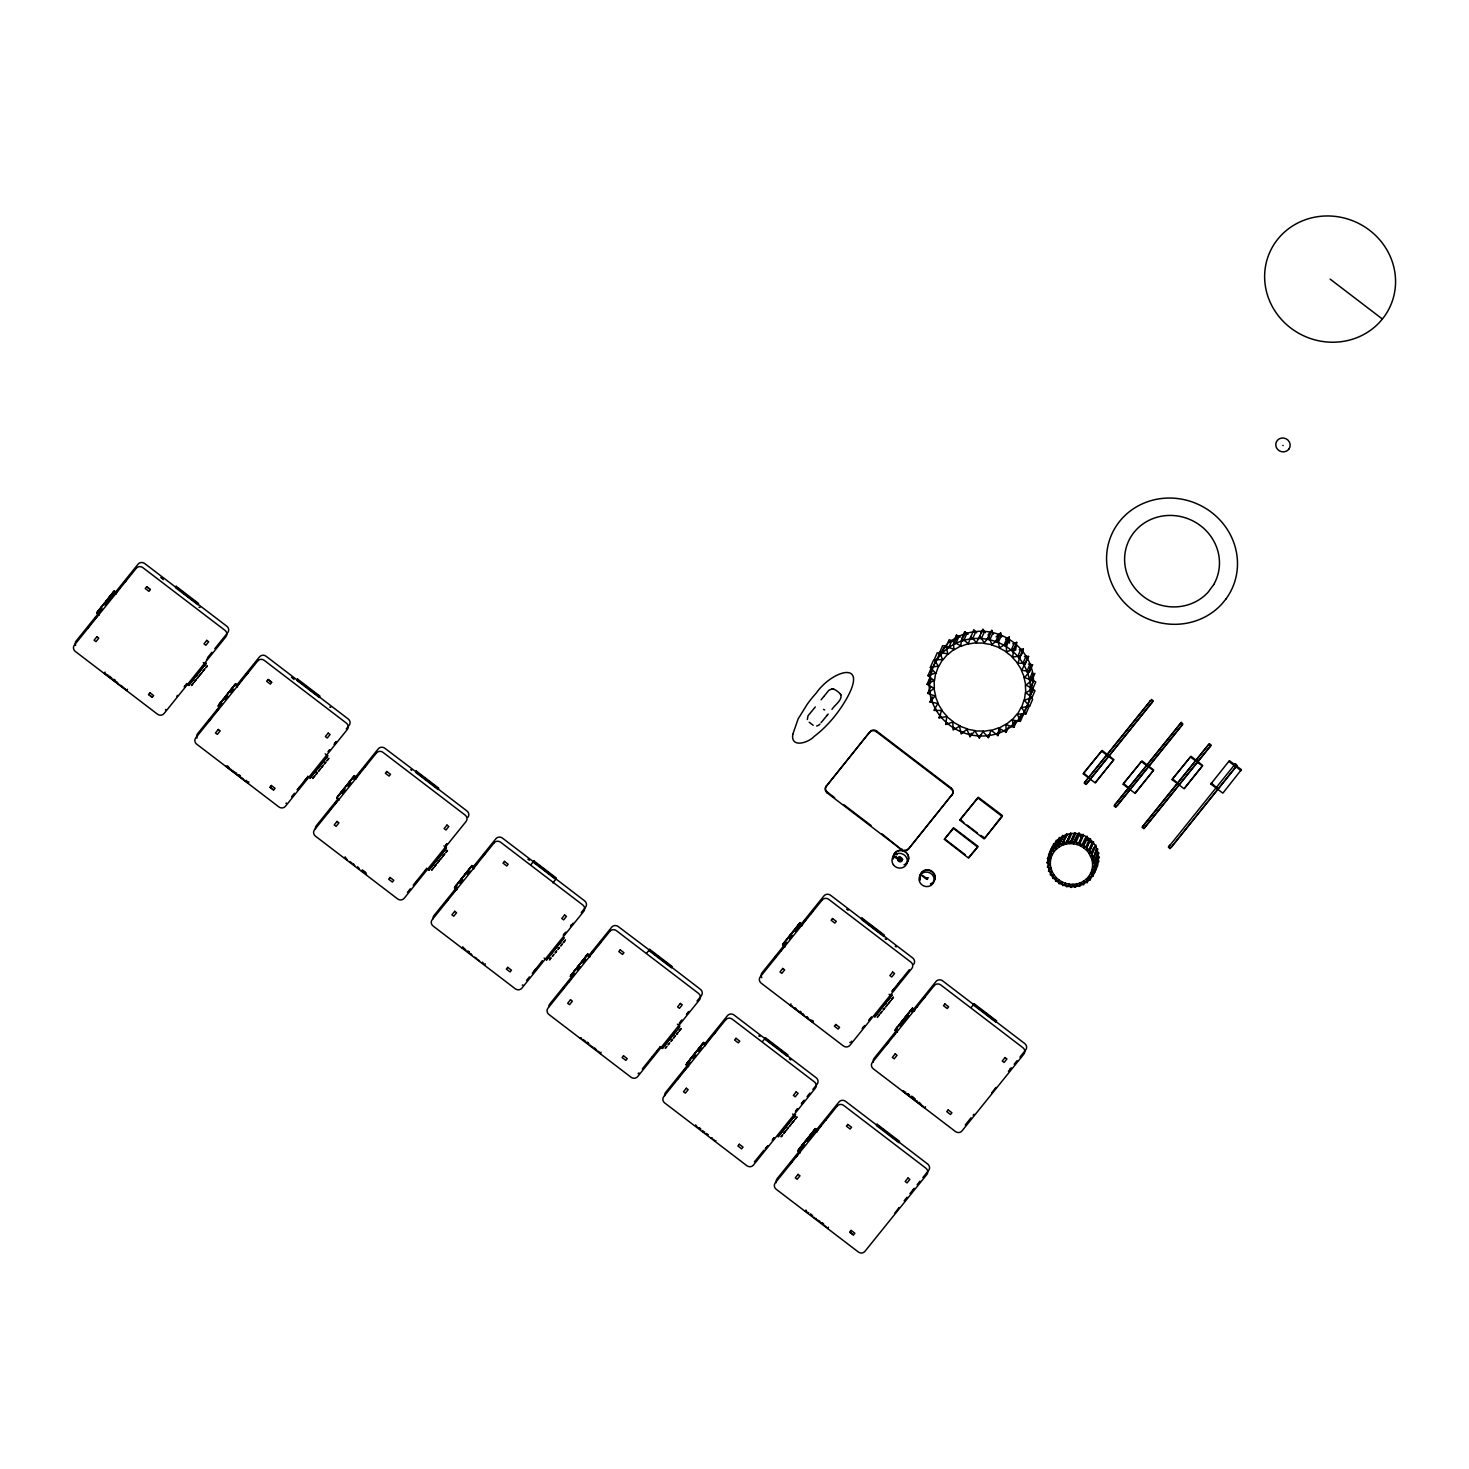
<?xml version="1.0" encoding="UTF-8"?>
<svg xmlns="http://www.w3.org/2000/svg" width="1469" height="1469" viewBox="0 0 1469 1469"><rect width="100%" height="100%" fill="white"/><g stroke="black" fill="none" stroke-linecap="round" stroke-linejoin="round"><path stroke-width="1.5" d="M111.736 678.127L109.477 676.089M115.482 680.826L113.003 679.413M226.85 766.23L229.329 767.644M240.604 776.568L238.125 774.989M431.39 783.638L433.924 785.419L384.786 748.217A4.719 4.462 23.7 0 0 378.249 748.841L353.772 779.231M465.802 949.874L463.543 947.836M469.547 952.573L467.069 951.159M582.789 1039.409L585.323 1041.025M592.797 1046.736L591.658 1046.626M596.524 1049.747L594.266 1047.709M661.105 959.128L700.419 989.316A4.719 4.462 23.7 0 1 701.337 995.67L697.022 1001.032M706.148 1133.333L708.352 1134.729M810.154 1214.294L812.632 1215.708M823.907 1224.467L821.355 1222.851M888.47 1134.013L927.71 1164.072A4.719 4.462 23.7 0 1 928.628 1170.426L922.863 1177.569M907.236 1093.652L909.697 1095.231M920.971 1104.155L918.951 1102.172M1013.702 649.169L1012.637 657.084L1006.026 651.961L1013.702 649.169L1016.695 642.375L1012.857 643.771M1015.612 650.29L1016.695 642.375M1087.097 846.493L1086.601 850.147L1083.534 847.797L1087.097 846.493L1090.531 838.652L1086.987 839.937M961.773 638.501L960.689 646.397L968.383 643.642L961.773 638.501L964.766 631.707L968.053 634.277M964.215 635.655L964.766 631.707M1063.097 841.572L1062.583 845.226L1066.145 843.941L1063.097 841.572L1066.531 833.713M997.928 735.62L999.049 727.706L991.336 730.46L997.928 735.62L1000.169 730.515M930.024 677.301L931.97 671.37M1048.425 859.512L1048.627 858.318M1094.387 869.262L1099.345 856.941M1098.022 860.228L1097.839 861.403A23.577 22.347 23.7 0 0 1084.471 835.714A23.577 22.347 23.7 0 0 1056.064 842.012M928.408 877.801L925.819 877.783A11.256 3.471 40 0 0 923.12 875.91L922.569 875.616A10.301 3.213 36.8 0 0 920.549 874.698L926.608 879.325M191.594 681.598L189.74 683.875M192.476 680.551L194.385 678.182M197.195 674.693L195.708 676.383M198.131 673.628L200.023 671.113M200.922 670.066L206.303 663.07L188.822 685.399L186.324 683.489M444.005 851.285L445.786 848.862M549.369 956.282L547.551 958.486M560.589 942.235L558.734 944.751L559.358 943.686M563.435 938.82L561.764 940.784M659.93 1046.552L662.409 1048.462L663.474 1046.699M670.764 1037.683L669.295 1039.446M673.592 1034.249L671.774 1036.471M674.638 1033.111L676.419 1030.761M679.247 1027.198L677.742 1028.961M780.92 1133.113L779.47 1134.876M783.785 1129.624L781.949 1131.901M780.223 1133.793L786.576 1126.209M789.386 1122.72L787.917 1124.409M790.304 1121.581L792.232 1119.139M793.113 1118.093L795.041 1115.65L794.013 1116.771M877.452 1013.408L875.524 1015.85M878.37 1012.288L880.298 1009.827L879.27 1010.947M883.108 1006.338L881.4 1008.395M889.7 998.149L892.197 994.807L885.164 1003.529M329.68 749.869L328.248 752.018M445.584 845.428L446.998 843.996M681.836 1020.331L679.431 1023.562M687.455 1013.041L686.757 1014.234L687.272 1013.426M765.973 1148.097L765.294 1149.033L766.487 1147.271M802.551 1102.686L803.451 1101.677M864.635 1025.527L863.386 1027.29M894.125 989.004L892.381 991.483M1020.367 655.817L1017.852 663.364L1012.233 657.231L1020.367 655.817L1023.36 649.023L1019.284 649.72M1021.469 654.678L1023.36 649.023M1090.163 849.559L1089.006 853.048L1086.417 850.22L1090.163 849.559L1093.615 841.719L1089.851 842.38M1067.284 840.654L1066.108 844.124L1069.873 843.481L1067.284 840.654L1070.736 832.794M939.077 717.845L941.666 710.335L947.211 716.523L939.077 717.845L940.564 714.448M988.38 737.64L991.006 730.13L982.853 731.433L988.38 737.64L989.886 734.243M932.099 669.387L936.047 660.187M1026.923 706.644L1030.871 697.444M1049.38 855.839L1049.821 854.738M1093.193 873.063L1093.652 871.943M1096.645 865.204L1097.086 864.103L1090.163 879.858L1086.344 879.215L1088.713 876.387L1090.163 879.858M99.213 615.162L96.734 613.271L97.321 611.894L114.215 590.942L116.694 592.833M96.734 613.271L114.215 590.942M105.052 672.104L104.446 673.481L126.867 690.595L127.472 689.218M188.822 685.399L189.428 684.021M235.609 683.673L218.128 706.001L235.609 683.673L238.088 685.564M248.867 781.967L248.261 783.344L225.84 766.212M307.719 776.22L310.216 778.129L310.822 776.752M325.218 753.891L327.697 755.801L327.091 757.178L310.216 778.129M339.357 799.889L336.86 797.998L337.466 796.62L354.36 775.669L356.838 777.56M336.86 797.998L354.36 775.669M344.591 858.208L345.197 856.831M426.469 868.216L428.966 870.125L429.572 868.748M457.024 889.773L454.527 887.864L455.133 886.486L472.008 865.535L474.505 867.444M454.527 887.864L472.008 865.535M462.239 948.093L462.845 946.715M484.66 965.206L485.266 963.829M555.723 879.398L556.329 878.021L533.926 860.889L533.32 862.266L555.723 879.398L552.913 882.887M544.136 958.1L546.615 959.991L547.221 958.614M587.802 954.005L570.321 976.334L587.802 954.005L590.299 955.897M600.454 1053.659L601.06 1052.281M649.72 949.36L649.114 950.737L671.517 967.851L672.123 966.473L649.72 949.36L646.893 952.848M688.594 1066.678L686.115 1064.786L686.721 1063.409L703.596 1042.457L706.093 1044.349M686.115 1064.786L703.596 1042.457M826.129 786.466L870.052 731.654A4.719 4.462 23.7 0 1 876.589 731.011L951.306 788.082A4.719 4.462 23.7 0 1 952.224 794.417L908.301 849.247A4.719 4.462 23.7 0 1 901.764 849.872L827.047 792.801A4.719 4.462 23.7 0 1 826.129 786.466L870.052 731.654M827.047 792.801L827.359 792.122A4.719 4.462 23.7 0 1 826.496 791.258M785.107 946.899L782.61 945.008L783.216 943.631L800.109 922.679L802.588 924.57M869.74 732.333A4.719 4.462 23.7 0 1 876.295 731.691L876.589 731.011M782.61 945.008L800.109 922.679M765.514 1037.812L764.908 1039.189L787.311 1056.303L787.917 1054.926L765.514 1037.812L762.686 1041.301M930.336 667.422L938.471 666.063L935.9 673.61L930.336 667.422L933.311 660.628M934.229 659.636L942.547 659.654L938.654 666.595L934.229 659.636L937.222 652.842L941.372 652.842M927.949 675.648L935.68 672.967L934.468 680.863L927.949 675.648L930.924 668.854M939.664 652.456L947.909 653.889L942.786 660.022L939.664 652.456L942.657 645.662L946.77 646.378M927.031 684.352L934.119 680.422L934.357 688.447L927.031 684.352L930.024 677.558M930.905 679.633L929.326 685.637M946.165 646.525L954.079 649.298L947.909 654.439L946.165 646.525L949.158 639.731L953.106 641.127M790.946 1003.841L790.34 1005.218L812.743 1022.332L813.349 1020.955M927.747 693.405L933.953 688.3L935.661 696.214L927.747 693.405L930.722 686.611M953.51 641.898L960.891 645.901L953.84 649.922L953.51 641.898L956.484 635.104L960.175 637.105M955.86 639.327L953.62 644.432L955.97 643.238L958.963 636.444L956.594 637.638M930.006 702.017L935.165 695.92L938.25 703.486L930.006 702.017L932.246 696.912M964.417 634.222L961.424 641.017L963.939 640.172L966.933 633.378M985.166 632.772L982.926 629.301L978.721 638.299L981.439 638.427L984.432 631.633L981.714 631.505M990.235 632.349L987.241 639.144L989.904 639.658L992.897 632.864M988.857 637.179L992.052 644.707L983.808 643.367L988.857 637.179L991.832 630.385L993.448 634.149M901.764 849.872L882.024 833.878M899.652 860.724L893.446 856.096A8.575 2.626 41.2 0 1 898.147 858.484L899.083 856.519M778.809 1135.537L778.203 1136.914L795.684 1114.585M899.395 860.999L900.497 856.996M997.69 639.749L999.508 647.645L991.557 644.946L997.69 639.749L1000.664 632.955L1001.583 636.903M908.301 849.247L952.224 794.417M1006.21 643.863L999.195 647.902L1006.577 651.887L1006.21 643.863L1009.203 637.069L1005.696 639.088M969.944 736.685L975.122 730.607L966.877 729.12L969.944 736.685L971.431 733.288M1014.234 643.257L1011.26 650.051L1013.353 651.777L1016.346 644.983M951.912 795.115A4.719 4.462 23.7 0 0 950.994 788.761L951.306 788.082M800.403 1152.834L797.924 1150.925L798.512 1149.548L815.405 1128.596L817.884 1130.506M979.29 737.952L983.238 731.048L974.92 730.974L979.29 737.952L980.778 734.555M797.924 1150.925L815.405 1128.596M1025.619 663.198L1017.301 663.235L1021.781 670.176L1028.594 656.404L1024.444 656.423M875.322 1015.758L874.716 1017.136L891.022 996.368M1029.585 671.553L1021.341 670.176L1024.499 677.705L1029.585 671.553L1032.578 664.759L1028.447 664.08M1006.21 732.223L1005.879 724.199L998.847 728.202L1006.21 732.223L1008.432 727.137M1032.119 676.787L1029.898 681.873L1029.457 679.284L1032.45 672.49L1032.872 675.079M1031.954 680.147L1024.022 677.411L1025.803 685.325L1031.954 680.147L1034.929 673.353M1014.84 721.463L1011.241 726.421M1013.904 727.339L1012.123 719.443L1005.971 724.603L1013.904 727.339L1016.897 720.544M1021.579 713.861L1017.668 720.912M1032.762 688.759L1025.362 684.793L1025.766 692.817L1032.762 688.759L1035.737 681.965L1032.046 679.982M1020.367 721.371L1017.209 713.824L1012.104 719.975L1020.367 721.371L1023.342 714.577M1027.4 705.01L1023.067 714.026M805.416 1211.429L806.022 1210.052M1032.028 697.481L1025.399 692.376L1024.352 700.309L1032.028 697.481L1035.021 690.687L1031.697 688.135M1025.839 714.007L1021.341 707.085L1017.521 714.063L1025.839 714.007L1028.814 707.213M1029.659 706.167L1024.022 700.034L1021.524 707.599L1029.659 706.167L1032.634 699.354L1029.824 696.306M897.467 1032.358L894.988 1030.448L895.594 1029.071L912.469 1008.12L914.967 1010.011M894.988 1030.448L912.469 1008.12M827.818 1228.543L828.424 1227.166M925.488 1106.69L924.882 1108.067L902.48 1090.953M974.167 1003.749L973.561 1005.127L995.964 1022.24L996.57 1020.863L974.167 1003.749L971.34 1007.238M1048.554 854.94L1052.318 854.315L1051.143 857.786L1048.554 854.94L1052.006 847.08M1050.353 851.341L1054.209 851.341L1052.41 854.554L1050.353 851.341L1053.806 843.481M1047.452 858.741L1051.033 857.492L1050.482 861.146L1047.452 858.741L1050.904 850.882M1056.321 840.158L1051.014 852.351M1047.03 862.762L1050.317 860.944L1050.427 864.653L1047.36 866.949L1051.014 868.234L1050.225 864.58L1047.03 862.762L1049.619 856.868M1049.858 858.227L1048.095 863.35M1055.88 845.281L1059.535 846.566L1056.688 848.935L1055.88 845.281L1059.333 837.422M894.548 1213.412L899.138 1207.683L898.44 1208.712M1059.278 843.133L1062.675 844.987L1059.424 846.842L1059.278 843.133L1062.711 835.292M1071.489 840.452L1073.545 843.665L1069.707 843.683L1074.941 832.611M1074.243 841.7L1076.997 835.824L1074.408 841.7M1075.602 840.966L1077.089 844.436L1073.27 843.812L1079.054 833.107L1080.449 836.577L1083.13 834.3L1079.678 842.141L1076.85 844.546L1080.523 845.795L1079.678 842.141M1083.626 844.051L1080.376 845.924L1083.791 847.76L1083.626 844.051L1087.078 836.192L1087.244 839.901M1096.039 845.134C1088.988 863.295 1091.357 847.852 1095.452 846.217M1094.442 856.849L1090.622 856.207L1092.587 852.993L1088.749 852.993L1092.073 859.696L1097.876 848.99M996.055 1087.427L995.523 1088.235M1095.525 860.816L1091.853 859.549L1092.679 863.203L1095.525 860.816L1098.977 852.956M1087.189 882.63L1086.362 878.976L1083.516 881.363L1087.189 882.63L1088.915 878.701M1095.562 868.822L1092.495 866.471L1092.018 870.125L1095.562 868.822L1098.996 860.981M1092.697 876.46L1090.622 873.265L1088.86 876.497L1092.697 876.46L1096.149 868.601M1094.46 872.843L1091.853 870.015L1090.696 873.504L1094.46 872.843L1097.912 864.984M1241.048 770.674L1228.91 761.475M922.587 999.599L923.175 998.645M319.581 766.139L320.885 764.357M326.944 757.104L325.549 758.628M435.503 861.624L436.917 860.081M938.618 655.027L939.022 654.274A51.011 48.348 23.7 0 1 940.968 651.281M935.624 661.821L939.995 652.842L939.022 654.274M1092.036 875.451L1091.412 876.46M185.718 685.215L184.341 687.217M533.853 971.725L535.285 970.164M570.431 926.333L571.496 925.25M573.075 923.156L571.698 925.158M652.291 1057.001L651.63 1058.047M1026.684 659.893L1028.594 656.404M1010.25 1069.083L1010.984 1068.532M980.998 632.79L982.926 629.301M926.039 878.076L927.582 879.417L926.425 877.727M821.006 1125.823L819.408 1127.402M828.039 1117.083L827.047 1118.001M918.07 1005.347L916.472 1006.908M925.103 996.606L923.872 998.149M203.952 666.192L205.127 664.631M311.281 776.385L312.658 774.604M553.317 951.269L554.492 949.727M297.436 789.863L299.933 786.649L298.886 788.284M445.731 845.171L446.594 843.922M535.616 969.705L535.12 970.55M536.35 968.806L535.487 970.054M563.38 935.055L564.629 933.311M565.896 932.136L563.398 935.349M649.867 1059.828L650.896 1058.855M656.9 1051.088L658.314 1049.784M686.445 1014.436L687.474 1013.463M766.065 1147.895L766.855 1146.793M868.969 1020.129L869.832 1018.862M871.484 1017.191L868.987 1020.404M901.03 980.539L899.781 982.284M88.746 626.455L89.664 625.702M89.572 625.647L88.673 626.4M210.14 719.186L211.059 718.433M210.967 718.378L211.995 716.909L210.801 718.616M247.545 672.986L248.573 671.517L246.884 674.014M447.366 900.258L447.09 900.791M483.136 855.656L482.181 857.106L483.613 855.325M774.934 958.1C770.968 962.783 779.782 951.839 774.567 958.137M789.532 1164.531L789.422 1165.137M790.763 1163.301L790.102 1164.329M798.493 1153.753L797.134 1155.607M819.059 1127.861L818.967 1128.467M886.597 1044.055L886.505 1044.661M887.974 1042.623L887.294 1043.1M888.249 1042.421L888.855 1041.356L887.349 1043.155M924.405 997.433L923.505 998.186M317.102 769.113L318.075 767.846M433.043 864.598L434.016 863.331M441.471 854.113L442.738 852.828M887.221 1001.124L888.727 999.361L887.955 1000.15M334.234 744.104C339.339 737.86 333.647 745.169 335.446 742.616M425.202 870.97L425.918 869.795L425.184 870.474M534.073 971.376L534.9 970.366M570.651 925.966L571.478 924.974M679.413 1023.159L680.422 1021.763M772.988 1139.118L772.272 1140.293L774.457 1137.759M862.836 1027.731C865.627 1024.572 860.063 1031.036 863.019 1027.767M899.395 982.32L898.385 983.863L899.597 982.375M125.489 580.824C121.835 586.058 130.062 575.095 125.673 580.586M210.306 718.965L209.131 720.655L210.801 718.176M246.884 673.555C243.413 678.292 250.171 669.864 246.645 673.738M365.634 765.551L364.532 767.222L365.744 765.239M366.13 765.202L367.305 763.513L366.001 765.514M446.723 900.828L445.621 902.499L446.833 900.956M483.778 855.087L484.972 853.379L483.044 855.601M562.994 988.931L564.188 987.241L562.884 988.802M599.095 943.888L597.901 945.595L599.205 944.016M599.572 943.539L600.766 941.849L599.462 943.41M715.366 1031.991L716.56 1030.302L715.238 1031.862M811.384 912.561L810.282 914.232L811.512 912.69M826.68 1118.497L825.505 1120.094L826.331 1119.378M895.282 1033.68L894.217 1035.112M322.96 761.805L322.28 762.888L323.914 760.63M438.9 857.29L438.221 858.373L440.131 855.839M552.803 955.584C550.655 958.945 555.888 951.416 553.134 955.548M815.313 706.956L808.023 715.789L807.344 719.498M299.419 787.715L297.454 790.138M541.4 962.213L542.116 961.24M570.945 925.543L571.661 924.57M766.873 1147.069L767.681 1145.655M795.5 1111.188L796.584 1109.756M803.066 1101.879L801.872 1103.641L803.084 1102.154M803.984 1101.089L803.268 1102.062M1009.864 1069.414L1010.801 1068.642M827.01 715.532L828.094 714.063M1211.301 783.014L1217.874 788.688M125.618 580.512L125.618 580.953M599.462 943.851C601.372 940.803 597.13 946.422 599.389 943.777M678.678 1077.713L679.009 1076.869M715.623 1031.826L714.87 1032.78M775.559 957.439L774.751 958.302M811.494 912.249L811.329 912.91M811.769 912.524L811.935 911.863M789.863 1164.072L790.597 1163.099M820.4 1126.686L819.647 1127.659M826.441 1118.662L827.176 1117.689M917.464 1006.21L916.711 1007.183M109.551 596.818C106.851 600.858 112.415 593.017 109.661 597.112M206.505 666.669C203.769 670.764 209.369 662.831 206.596 666.963M325.071 762.907C322.372 766.947 327.936 759.069 325.182 763.201M352.505 778.056C349.806 782.096 355.369 774.218 352.615 778.35M446.631 851.396C443.95 855.435 449.477 847.576 446.741 851.689M456.106 885.403C453.333 889.535 458.989 881.529 456.198 885.678M558.679 948.276C555.906 952.169 561.342 945.412 558.918 947.946M571.9 973.855C569.182 977.895 574.765 970.017 571.992 974.149M666.026 1047.195C663.327 1051.235 668.872 1043.394 666.118 1047.489M668.836 1043.706C666.063 1047.617 671.498 1040.86 669.093 1043.376M701.76 1044.845C699.042 1048.866 704.606 1041.044 701.851 1045.138M789.826 935.533C787.109 939.572 792.691 931.713 789.918 935.826M781.82 1135.647C779.029 1139.797 784.703 1131.791 781.912 1135.941M883.952 1008.891C881.18 1013.022 886.835 1005.016 884.044 1009.185M810.741 1134.49C807.968 1138.622 813.624 1130.616 810.851 1134.766M899.377 1024.481C896.678 1028.52 902.241 1020.643 899.469 1024.774M823.54 709.398L824.715 709.949M177.29 695.37L176.941 696.416M207.221 658.791L206.486 659.746M305.717 779.378C301.622 784.868 308.71 776.715 306.433 778.478M542.52 961.332L541.418 962.709M687.474 1013.61L688.906 1011.462L688.171 1012.141M767.075 1146.977L766.322 1147.932M773.337 1138.64L774.071 1137.685M802.882 1101.97L803.616 1101.015M892.344 990.932L893.74 989.206M913.92 1189.027L913.185 1189.798M678.788 1076.942L677.833 1078.503L679.982 1075.694L677.117 1079.44L678.421 1077.879M811.88 911.772L811.384 913.002M101.122 607.303C104.152 603.851 98.166 611.031 101.214 607.578M222.517 700.034C225.528 696.6 219.634 703.669 222.609 700.327M233.773 686.06C236.803 682.608 230.817 689.806 233.865 686.354M316.643 773.373C319.673 769.921 313.705 777.119 316.735 773.667M467.362 871.429C470.392 867.959 464.424 875.157 467.454 871.723M550.232 958.743C553.244 955.309 547.368 962.379 550.324 959.037M555.851 951.765C558.881 948.331 552.968 955.456 555.961 952.041M561.489 944.769C564.5 941.372 558.624 948.405 561.58 945.063M671.645 1040.217C674.675 1036.783 668.781 1043.853 671.755 1040.511M677.282 1033.221C680.294 1029.806 674.381 1036.912 677.374 1033.515M786.998 939.04C789.991 935.643 784.152 942.657 787.109 939.315M802.313 1144.957C805.324 1141.542 799.43 1148.593 802.405 1145.251M807.932 1137.979C810.943 1134.545 805.067 1141.615 808.023 1138.273M910.633 1010.507C913.663 1007.055 907.695 1014.253 910.725 1010.801M184.323 686.647L185.571 685.178M328.23 751.43L329.478 749.98M417.453 880.666L416.425 881.896M870.217 1018.366L871.227 1017.154M1085.389 781.398L1084.544 782.481L1086.307 783.822M1152.008 702.623C1154.414 701.044 1149.731 698.711 1149.658 701.943L1085.462 781.618M1115.265 804.222C1113.098 805.453 1116.734 807.987 1117.321 805.581L1182.49 724.676L1181.021 722.987M1143.286 825.633L1142.441 826.716L1144.186 828.039M1209.905 746.84L1210.787 745.701L1209.042 744.379M1169.801 845.134L1168.589 846.677L1170.334 848.017M102.114 608.79L76.204 640.943A4.719 4.462 23.7 0 0 75.635 645.405M104.997 605.21L138.104 564.133A4.719 4.462 23.7 0 1 144.66 563.49L176.813 588.041M207.588 657.616L211.922 652.254M214.786 648.692L227.75 632.606A4.719 4.462 23.7 0 0 226.832 626.253L183.956 593.513M222.076 703.32L197.599 733.692A4.719 4.462 23.7 0 0 197.03 738.136M224.959 699.74L227.824 696.159M230.706 692.597L233.589 689.016M236.472 685.454L259.499 656.863A4.719 4.462 23.7 0 1 266.054 656.221L301.769 683.507M291.56 796.804L294.443 793.242M297.326 789.661L307.407 777.156M346.262 728.918L349.145 725.337A4.719 4.462 23.7 0 0 348.226 719.002L308.986 689.016M315.045 771.519L327.697 755.801M337.943 798.879L316.349 825.67A4.719 4.462 23.7 0 0 315.449 828.975M342.259 793.517L345.142 789.936M348.006 786.374L350.889 782.793M407.427 892.381L410.31 888.8M413.193 885.219L426.139 869.152M430.968 867.004L443.638 851.285M428.966 870.125L445.841 849.174L446.447 847.797L443.95 845.887M457.043 886.964L433.998 915.554A4.719 4.462 23.7 0 0 433.116 918.859M459.907 883.402L462.79 879.821M467.105 874.459L469.988 870.897M472.871 867.316L495.898 838.726A4.719 4.462 23.7 0 1 502.453 838.101L536.369 863.992M531.117 864.396L533.926 860.889M526.526 980.466L529.409 976.885M532.292 973.323L542.355 960.818M581.228 912.58L585.543 907.218A4.719 4.462 23.7 0 0 584.625 900.864L552.473 876.295M551.444 953.381L564.114 937.663L546.615 959.991M574.269 973.635L549.792 1004.006A4.719 4.462 23.7 0 0 548.855 1006.724M577.152 970.073L580.035 966.492M582.899 962.911L585.782 959.349M588.665 955.768L611.692 927.178A4.719 4.462 23.7 0 1 618.247 926.553L656.166 955.199L653.87 953.877M642.32 1068.918L659.599 1047.489M664.429 1045.34L674.271 1033.111M662.409 1048.462L679.284 1027.51L679.89 1026.133L677.411 1024.224M690.063 1062.087L665.586 1092.477A4.719 4.462 23.7 0 0 664.686 1095.782M692.946 1058.525L695.81 1054.944M698.693 1051.382L701.576 1047.801M704.459 1044.22L727.486 1015.648A4.719 4.462 23.7 0 1 734.041 1015.006L773.337 1045.028M786.576 942.308L762.099 972.68A4.719 4.462 23.7 0 0 761.805 977.675M789.441 938.746L792.324 935.165M795.206 931.585L823.999 895.851A4.719 4.462 23.7 0 1 830.536 895.227L860.907 918.419M1382.347 319.012L1384.073 316.845A66.013 62.561 23.7 0 0 1337.488 216.696A66.013 62.561 23.7 0 0 1269.198 299.933A66.013 62.561 23.7 0 0 1379.905 321.931L1382.347 319.012L1330.106 279.092M755.231 1160.951L763.862 1150.227M801.303 1103.77L804.186 1100.208M807.05 1096.627L809.933 1093.065M812.816 1089.484L817.131 1084.122A4.719 4.462 23.7 0 0 816.213 1077.787L782.261 1051.841M892.05 991.134L909.329 969.705M1151.935 702.384L1086.252 784.207M804.443 1144.828L777.083 1178.762A4.719 4.462 23.7 0 0 776.311 1182.655M807.307 1141.248L838.983 1101.934A4.719 4.462 23.7 0 1 845.538 1101.309L877.691 1125.86M897.192 1029.696L874.147 1058.286A4.719 4.462 23.7 0 0 873.376 1062.179M900.056 1026.133L908.705 1015.41M911.588 1011.829L936.047 981.457A4.719 4.462 23.7 0 1 942.602 980.815L974.755 1005.384M1115.338 804.443L1180.709 723.336M1143.359 825.853L1209.024 744.048M1209.832 746.619L1144.461 827.745M1184.693 787.898L1202.689 765.441L1190.992 756.26L1172.501 778.754L1177.495 783.05M1171.491 846.952L1236.641 766.065L1235.19 764.357M904.151 1200.797L907.034 1197.217M909.917 1193.654L914.232 1188.292M917.115 1184.712L919.998 1181.149M965.243 1124.979L970.991 1117.836M1008.413 1071.378L1011.296 1067.816M1014.179 1064.235L1017.062 1060.655M1019.945 1057.092L1025.693 1049.949A4.719 4.462 23.7 0 0 1024.774 1043.596L985.479 1013.573M991.777 1092.734L995.743 1087.721M1150.337 700.786L1085.756 780.939L1084.251 783.179L1085.995 784.501M1117.248 805.361L1182.784 723.997L1181.333 722.289M1208.234 745.003L1143.653 825.156L1142.148 827.396L1143.892 828.736M1233.685 766.139L1234.878 764.706M1171.105 847.429L1236.953 765.367L1235.447 763.715M828.589 690.614L824.44 695.718M821.079 699.813L824.072 696.159M831.95 709.362C834.41 705.065 845.63 698.106 838.983 692.578A34.099 3.342 38.3 0 1 837.697 691.587A50.479 4.94 38.3 0 1 835.879 690.173L832.427 688.722L829.03 690.136M988.049 635.012L991.832 630.385M1086.711 783.675L1151.641 703.082L1153.183 700.786L1151.457 699.446M1076.722 835.971L1079.054 833.107M1171.399 846.75L1170.426 848.237M562.627 989.427C559.818 992.971 565.032 985.864 562.462 989.629M827.488 714.87L821.116 722.638M315.027 771.629L315.798 770.839L313.852 773.355M1030.026 667.844L1032.578 664.759M885.146 1003.639L885.917 1002.85L884.007 1005.365M1144.296 828.277L1209.538 747.299L1211.08 745.022L1209.336 743.681M1235.172 764.009L1168.424 847.191L1170.04 848.715M335.097 743.369L334.271 744.508M680.79 1021.286L681.818 1020.184M899.946 981.623L900.772 980.484M795.519 1111.684L797.667 1108.654L796.933 1109.334M973.323 1115.32L974.039 1114.292L973.414 1115.008M1181.021 722.638L1115.632 803.763L1114.09 806.04L1115.871 807.326M895.374 1033.074L893.097 1036.343L893.85 1035.553M798.31 1153.569L795.978 1156.746L796.786 1156.03M898.147 858.484L898.312 858.263A8.594 2.663 38.1 0 0 893.446 856.096M431.207 866.82L429.94 868.748M551.665 953.216L550.306 955.236M664.649 1045.157L663.235 1047.177M819.922 724.07L819.078 724.896A5.545 4.958 -1 0 1 817.297 725.815L816.617 725.98M557.504 945.981L555.925 948.239M667.679 1041.429L666.192 1043.596M116.767 681.818L118.383 683.746M248.059 782.279L246.058 780.296M351.862 862.854L349.567 861.532M353.35 863.662L354.8 865.627M470.833 953.565L472.137 955.327M600.16 1052.685L597.791 1051.033M801.266 1012.802L799.044 1011.388M903.6 1090.714L904.243 1091.963M806.518 1211.19L807.16 1212.458M996.074 636.848L1000.664 632.955M949.69 642.228L951.802 640.668L948.827 647.462L946.715 649.023M1085.958 882.208L1086.931 881.473M1006.1 729.689L1003.731 730.883M1083.571 883.714L1082.488 884.265M995.762 733.931L998.277 733.086M1078.797 885.678L1079.954 885.274M1135.243 792.783L1153.698 770.068L1142.001 760.887L1123.546 783.326L1128.504 787.678M198.994 607.266L200.004 607.45M329.717 707.122L330.727 707.323M1095.433 782.316L1113.851 759.62L1102.136 750.439L1083.626 772.988L1088.658 777.23M973.047 632.092L975.71 631.78L972.735 638.574L970.054 638.886L973.837 629.705L976.646 632.79M986.544 735.583L989.225 735.271M1074.537 886.431L1075.767 886.284M122.845 686.776L120.623 685.362M831.84 688.796L833.713 688.888M345.876 857.951L347.327 859.916M359.244 868.638L357.628 866.71M476.911 958.522L474.689 957.127M795.372 1007.826L796.804 1009.772M802.827 1013.537L804.277 1015.483M808.556 1018.531L807.105 1016.566M1282.823 445.474L1283.171 445.548M980.521 735.785L977.821 735.602M1071.764 886.523L1070.497 886.45M971.597 734.757L968.934 734.188M1067.632 886.046L1066.402 885.789M885.128 938.948L886.358 939.462M758.738 1035.902L759.969 1036.416M539.857 866.802L537.838 864.819L548.892 873.578M366.534 874.367L365.083 872.402M482.456 962.158L483.962 964.197M697.114 1126.888L695.663 1124.942M702.825 1130.524L703.063 1131.736M960.597 731.323L963.131 732.352M1062.546 884.467L1063.721 884.944M227.383 766.028L228.338 766.579M907.75 1093.615L908.705 1094.148M810.686 1214.092L811.641 1214.643M955.327 728.679L952.995 727.247M1060.104 883.255L1059.039 882.575M846.677 909.238L848.127 910.211M895.227 946.33L896.2 946.917M160.782 577.501L161.755 578.088M291.505 677.374L292.478 677.962M527.922 859.236L529.373 860.228M789.386 1058.984L790.836 1059.957M911.772 1096.59L913.039 1097.563M916.105 1101.034L917.17 1100.924M106.851 675.005L107.935 674.914M231.992 770.601L233.057 770.49M587.343 1042.182L588.316 1042.88M714.926 1140.789L715.991 1140.697M968.695 857.345L978.005 846.346L953.473 827.745L944.677 838.891L965.243 854.719M410.732 769.627L411.706 770.344M904.555 1092.238L905.804 1092.128M114.068 679.302L115.243 680.367M125.544 689.273L124.369 688.226M239.208 774.897L240.145 775.687M243.193 779.158L241.871 777.854M468.134 951.067L469.309 952.114M479.592 961.02L478.435 959.973M580.108 1037.83L581.522 1037.977M700.052 1128.21L698.565 1127.861L700.897 1129.037M703.376 1131.993L704.624 1131.883M710.849 1137.704L712.245 1137.832M822.511 1222.961L823.448 1223.75M807.491 1212.715L808.74 1212.604M814.964 1218.425L816.36 1218.554M813.165 725.245L813.073 725.19A46.365 23.375 40.6 0 1 809.217 722.234M876.295 731.691L950.994 788.761M963.774 822.567L960.322 819.225L978.225 797.245L1002.409 815.497L984.928 837.936L980.723 835.512M967.171 825.156L977.326 832.923M827.359 792.122L834.649 797.685M843.757 804.645L871.08 825.523M866.159 922.55L880.555 933.439M884.136 936.157L912.726 957.99A4.719 4.462 23.7 0 1 913.645 964.343M911.863 1009.497L914.361 1011.388M799.503 924.056L801.982 925.947M889.094 994.274L891.591 996.184M911.698 1096.149L915.15 1098.794M434.806 786.429L466.977 810.98A4.719 4.462 23.7 0 1 467.895 817.333M147.029 586.939L150.095 589.271M268.423 679.67L271.49 682.02M113.609 592.319L116.106 594.211M235.003 685.05L237.501 686.941M353.754 777.046L356.233 778.937M471.402 866.912L473.899 868.822M587.196 955.383L589.693 957.274M702.99 1043.835L705.487 1045.726M203.218 662.537L205.697 664.447M814.799 1129.973L817.278 1131.883M792.599 1114.053L795.078 1115.963M148.902 694.653L151.968 697.004M270.296 787.402L273.363 789.734M850.092 1232.326L853.158 1234.658M362.439 869.997L365.873 872.641M948.129 723.684L946.036 721.977M1055.844 880.17L1056.78 880.941M923.23 1106.506L922.238 1105.422M915.756 1100.795L914.691 1099.51M800.293 1011.278L801.358 1012.563M792.415 1006.504L791.424 1005.439M826.166 1226.982L825.174 1225.917M714.577 1140.55L713.512 1139.283M591.328 1046.387L590.244 1045.12M106.521 674.767L105.456 673.5M292.955 678.347L294.002 679.541M162.233 578.492L163.261 579.686M811.824 1020.11L812.467 1021.359L810.484 1020.221M814.634 1218.15L813.881 1217.14M361.007 870.364L362.972 871.503L362.623 870.529M231.331 770.087L230.578 769.077M939.94 715.33L941.647 717.423M1052.998 877.085L1053.787 878.04M1051.418 874.808L1050.812 873.724M936.524 710.427L935.22 708.076M840.488 694.066L840.947 694.91M1049.619 871.135L1049.197 869.997M932.65 702.476L931.713 700.015M913.424 1098.077L910.964 1096.664M820.088 1221.418L817.627 1220.005M588.996 1043.669L586.517 1042.255M236.784 773.355L234.324 771.941M1048.315 866.159L1048.517 867.353M929.822 691.697L930.244 694.304M1009.203 637.069L1009.478 643.091M956.484 635.104L956.668 639.107M165.85 709.435A4.719 4.462 23.7 0 1 165.446 709.858M286.382 802.974A4.719 4.462 23.7 0 1 285.886 803.286M522.799 984.854A4.719 4.462 23.7 0 1 522.285 985.166M639.033 1072.921A4.719 4.462 23.7 0 1 638.079 1073.619M754.827 1161.391A4.719 4.462 23.7 0 1 754.387 1161.759M945.301 646.085A51.011 48.348 23.7 0 1 947.744 643.716M949.029 642.614A51.011 48.348 23.7 0 1 1000.169 634.883A51.011 48.348 23.7 0 1 1033.056 675.097M1033.258 676.805A51.011 48.348 23.7 0 1 1033.552 681.91M1033.276 686.996A51.011 48.348 23.7 0 1 1032.468 692.009M851.745 1041.172A4.719 4.462 23.7 0 1 851.341 1041.594M850.386 1042.292A4.719 4.462 23.7 0 1 849.835 1042.531M920.365 879.968A7.639 7.235 23.7 0 1 923.854 870.933A7.639 7.235 23.7 0 1 933.678 873.688A7.639 7.235 23.7 0 1 932.264 883.291M931.64 883.732A7.639 7.235 23.7 0 1 930.96 884.099M920.347 878.701A7.639 7.235 23.7 0 1 929.087 869.887A7.639 7.235 23.7 0 1 933.605 881.712M933.072 882.263A7.639 7.235 23.7 0 1 931.86 883.2M931.199 883.567A7.639 7.235 23.7 0 1 930.465 883.861M908.613 848.549A4.719 4.462 23.7 0 1 907.254 849.67M906.704 849.908A4.719 4.462 23.7 0 1 904.298 850.147M902.572 849.523A4.719 4.462 23.7 0 1 902.058 849.192M826.147 790.763A4.719 4.462 23.7 0 1 826.441 785.768M893.244 858.318A7.767 7.363 23.7 0 1 904.059 851.23A7.767 7.363 23.7 0 1 905.4 864.066A7.767 7.363 23.7 0 0 907.787 854.481A7.767 7.363 23.7 0 0 898.385 850.606A7.767 7.363 23.7 0 0 893.446 858.906M904.72 864.451A7.767 7.363 23.7 0 1 904.004 864.782M902.719 859.218A2.259 2.148 23.7 0 1 898.844 858.667M1083.277 773.851L1095.286 782.977L1113.52 760.061L1101.548 751.136L1083.296 773.796M1123.124 784.317L1135.151 793.425L1153.367 770.509L1141.34 761.621L1123.161 784.189M1172.133 779.672L1184.143 788.78L1202.395 765.973L1190.386 756.957L1172.133 779.617M1210.842 784.042L1222.851 793.15L1241.415 769.646L1229.406 760.63L1210.86 783.987M959.9 820.216L984.138 838.891L1002.244 816.507L977.913 797.942L959.936 820.069M792.764 734.39C790.616 748.529 808.538 742.708 814.083 736.502C827.065 726.641 837.697 713.861 845.924 699.85C869.63 658.92 832.097 670.213 816.25 693.056A150.958 143.081 23.7 0 0 807.436 703.945L798.163 718.818L792.764 734.39M1030.485 688.888L1030.43 690.099L1033.386 680.698L1030.485 688.888M1094.846 864.855L1098.261 856.354L1094.846 864.855M176.317 587.361L178.851 589.289L176.317 587.361M180.044 590.207L182.578 592.136L180.044 590.207M183.79 593.054L186.306 595L183.79 593.054M187.518 595.918L190.052 597.846L187.61 595.826M191.245 598.764L193.779 600.692L191.245 598.764M194.991 601.629L197.525 603.557L195.083 601.537M297.711 680.092L300.245 682.02L297.803 680M301.439 682.938L303.973 684.885L301.439 682.938M305.185 685.803L307.7 687.731L305.185 685.803M312.64 691.495L315.174 693.441L312.64 691.495M316.386 694.36L318.92 696.288L316.386 694.36M416.443 772.07L418.977 774.016L416.443 772.07M420.189 774.934L422.723 776.862L420.281 774.842M423.917 777.78L426.451 779.727L423.917 777.78M427.663 780.645L430.197 782.573L427.663 780.645M435.136 786.337L437.652 788.284L435.136 786.337M541.584 867.665L544.118 869.593L541.675 867.573M545.311 870.511L547.845 872.457L545.311 870.511M549.057 873.376L551.591 875.304L549.149 873.284M552.785 876.222L555.319 878.168L552.785 876.222M649.904 950.406L652.438 952.353L649.904 950.406M657.377 956.117L659.912 958.063L657.377 956.117M664.851 961.828L667.367 963.756L664.943 961.736M668.579 964.674L671.113 966.62L668.579 964.674M765.698 1038.877L768.232 1040.805L765.79 1038.785M769.425 1041.723L771.959 1043.651L769.425 1041.723M773.171 1044.569L775.705 1046.516L773.171 1044.569M776.899 1047.434L779.433 1049.362L776.991 1047.342M780.645 1050.28L783.161 1052.226L780.645 1050.28M784.373 1053.144L786.907 1055.073L784.373 1053.144M862.211 919.08L864.727 921.026L862.211 919.08M869.666 924.791L872.2 926.737L869.777 924.699M873.412 927.655L875.946 929.583L873.412 927.655M877.14 930.501L879.674 932.429L877.14 930.501M880.886 933.348L883.402 935.294L880.978 933.274M877.287 1125.291L879.802 1127.219L877.287 1125.291M881.014 1128.137L883.548 1130.083L881.014 1128.137M884.742 1131.001L887.276 1132.93L884.852 1130.91M892.216 1136.712L894.75 1138.64L892.216 1136.712M895.961 1139.558L898.477 1141.486L895.961 1139.558M974.351 1004.814L976.885 1006.742L974.351 1004.814M978.079 1007.661L980.613 1009.589L978.079 1007.661M981.825 1010.525L984.359 1012.453L981.825 1010.525M985.552 1013.371L988.086 1015.299L985.644 1013.279M989.298 1016.217L991.814 1018.164L989.39 1016.144M993.026 1019.082L995.56 1021.01L993.026 1019.082M1080.321 882.796L1079.807 886.45L1076.759 884.063L1080.321 882.796M946.826 716.652L945.669 724.548L953.381 721.848L946.826 716.652M1056.174 877.691L1055.642 881.345L1059.204 880.078L1056.174 877.691M87.754 627.814L90.601 624.178L87.754 627.814M94.787 619.092L97.633 615.456L94.787 619.092M117.281 591.162L120.146 587.508L117.391 590.942M216.182 711.822L219.028 708.187L216.182 711.822M238.676 683.893L241.54 680.239L238.676 683.893M327.881 812.541L330.745 808.905L327.881 812.541M328.597 811.659L330.011 809.841L328.652 811.549M334.914 803.818L337.778 800.164L334.914 803.818M357.426 775.871L360.272 772.235L357.426 775.871M448.394 898.789L447.2 900.479L448.394 898.789M452.581 893.703L455.427 890.049L452.581 893.703M475.093 865.755L477.939 862.119L475.093 865.755M568.374 982.155L571.221 978.519L568.374 982.155M590.887 954.226L593.733 950.572L590.887 954.226M684.168 1070.607L687.015 1066.971L684.168 1070.607M706.681 1042.678L709.527 1039.024L706.681 1042.678M713.714 1033.937L714.999 1032.468L713.714 1033.937M780.663 950.829L783.528 947.174L780.663 950.829M803.176 922.881L806.022 919.245L803.176 922.881M813.073 910.523L811.88 912.212L813.073 910.523M791.791 1161.832L790.047 1164.238L791.791 1161.832M1029.916 695.865L1029.494 698.418L1032.891 689.071L1029.916 695.865M97.395 612.114L99.323 609.672L97.395 612.114M103.032 605.136L104.96 602.694L103.105 604.971M105.841 601.647L107.77 599.187L105.841 601.647M111.46 594.651L113.388 592.209L111.46 594.651M191.521 685.472L193.449 683.012L191.521 685.472M194.349 681.965L196.277 679.523L194.349 681.965M197.158 678.476L199.086 676.034L197.158 678.476M199.968 674.987L201.896 672.545L199.968 674.987M202.777 671.498L204.705 669.056L202.777 671.498M218.789 704.863L220.717 702.402L218.789 704.863M224.426 697.867L226.355 695.425L224.5 697.702M227.236 694.378L229.164 691.936L227.236 694.378M230.045 690.889L231.973 688.447L230.045 690.889M312.915 778.203L314.843 775.761L312.915 778.203M318.553 771.225L320.481 768.764L318.553 771.225M321.362 767.718L323.29 765.276L321.362 767.718M326.981 760.74L328.909 758.298L327.073 760.575M337.539 796.841L339.468 794.398L337.539 796.841M340.349 793.352L342.277 790.91L340.441 793.187M343.158 789.863L345.086 787.421L343.158 789.863M345.986 786.374L347.914 783.913L345.986 786.374M348.796 782.867L350.724 780.425L348.796 782.867M431.666 870.181L433.594 867.738L431.666 870.181M434.475 866.692L436.403 864.249L434.475 866.692M437.303 863.203L439.213 860.761L437.303 863.203M440.112 859.714L442.04 857.272L440.112 859.714M442.922 856.225L444.85 853.764L443.014 856.06M458.016 883.236L459.944 880.794L458.016 883.236M460.825 879.747L462.753 877.287L460.825 879.747M463.635 876.24L465.563 873.798L463.635 876.24M469.272 869.262L471.2 866.82L469.272 869.262M563.398 942.602L565.326 940.16L563.398 942.602M573.81 971.688L575.738 969.246L573.883 971.523M576.619 968.2L578.547 965.757L576.619 968.2M579.429 964.711L581.357 962.25L579.429 964.711M582.238 961.203L584.166 958.761L582.238 961.203M585.066 957.715L586.976 955.272L585.066 957.715M673.555 1038.05L675.483 1035.608L673.555 1038.05M679.192 1031.073L681.12 1028.612L679.192 1031.073M686.776 1063.629L688.704 1061.187L686.776 1063.629M689.585 1060.141L691.513 1057.698L689.585 1060.141M692.413 1056.652L694.341 1054.209L692.413 1056.652M695.223 1053.163L697.151 1050.721L695.314 1052.998M698.032 1049.674L699.96 1047.213L698.032 1049.674M783.289 943.851L785.217 941.409L783.289 943.851M791.736 933.384L793.664 930.924L791.736 933.384M794.545 929.877L796.473 927.435L794.637 929.73M797.355 926.388L799.283 923.946L797.355 926.388M783.73 1133.499L785.658 1131.038L783.73 1133.499M786.539 1129.992L788.467 1127.549L786.539 1129.992M789.349 1126.503L791.277 1124.06L789.349 1126.503M792.158 1123.014L794.086 1120.572L792.158 1123.014M794.986 1119.525L796.914 1117.083L794.986 1119.525M798.585 1149.786L800.513 1147.326L798.585 1149.786M804.222 1142.79L806.132 1140.348L804.222 1142.79M812.651 1132.324L814.579 1129.881L812.651 1132.324M877.415 1017.191L879.343 1014.748L877.415 1017.191M880.225 1013.702L882.153 1011.26L880.317 1013.555M885.862 1006.724L887.79 1004.282L885.862 1006.724M888.672 1003.235L890.6 1000.775L888.672 1003.235M891.481 999.746L893.409 997.286L891.481 999.746M895.649 1029.292L897.577 1026.849L895.741 1029.145M901.287 1022.314L903.215 1019.872L901.287 1022.314M904.096 1018.825L906.024 1016.383L904.096 1018.825M906.906 1015.336L908.834 1012.875L906.906 1015.336M944.365 839.35L968.622 858.153L977.711 847.136L953.491 828.424L944.365 839.35M970.862 636.499L968.31 644.046L976.463 642.651L970.862 636.499M1053.806 874.771L1052.594 878.242L1056.358 877.617L1053.806 874.771M1076.612 883.916L1075.381 887.386L1072.829 884.522L1076.612 883.916M176.115 586.296L175.527 587.673L197.929 604.787L198.535 603.41L176.115 586.296M297.509 679.027L296.922 680.404L319.324 697.518L319.93 696.141L297.509 679.027M416.26 771.023L415.654 772.4L438.074 789.514L438.68 788.137L416.26 771.023M943.649 648.068L940.656 654.862L945.357 646.14L943.649 648.068M862.009 918.033L861.403 919.41L883.824 936.524L884.43 935.147L862.009 918.033M894.768 853.067L894.694 853.25A5.362 1.634 41.2 0 1 896.898 854.774A5.38 1.671 38.1 0 0 894.694 853.25A13.405 4.15 38.1 0 1 896.329 853.856A13.368 4.076 41.2 0 0 894.768 853.067M998.755 634.571L995.78 641.365L998.296 642.394L1001.289 635.6L998.755 634.571M1006.981 638.354L1003.988 645.148L1006.338 646.544L1009.313 639.749L1006.981 638.354M1020.808 649.463L1017.815 656.257L1019.523 658.351L1022.516 651.557L1020.808 649.463M1025.968 656.423L1022.975 663.217L1024.334 665.53L1027.308 658.736L1025.968 656.423M1029.934 664.319L1026.96 671.113L1027.933 673.573L1030.907 666.779L1029.934 664.319M877.085 1124.226L876.479 1125.603L898.899 1142.717L899.505 1141.34L877.085 1124.226M1056.78 841.278L1053.328 849.137L1057.57 840.378L1056.78 841.278M1059.571 838.579L1056.138 846.438L1060.545 837.863L1059.571 838.579M1062.766 836.467L1059.314 844.308L1063.85 835.898L1062.766 836.467M1066.384 834.888L1062.932 842.729L1067.541 834.502L1066.384 834.888M1070.368 833.896L1066.916 841.737L1068.165 841.608L1071.599 833.749L1070.368 833.896M1074.372 833.621L1070.919 841.48L1072.186 841.535L1075.62 833.676L1074.372 833.621M1078.301 834.025L1074.867 841.866L1076.098 842.104L1079.531 834.245L1078.301 834.025M1082.249 835.053L1078.797 842.894L1079.972 843.371L1083.424 835.512L1082.249 835.053M1086.05 836.797C1077.658 851.506 1088.254 843.445 1086.05 836.797M1089.41 839.056L1085.958 846.915L1086.931 847.705L1090.365 839.846L1089.41 839.056M1092.44 841.921L1088.988 849.78L1089.778 850.735L1093.23 842.894L1092.44 841.921M1096.664 848.788L1093.67 857.786L1096.664 848.788M1097.82 852.571L1094.57 861.624L1097.82 852.571M979.952 636.095L976.077 643.055L984.395 643.055L979.952 636.095M937.828 703.486L933.898 710.408L942.217 710.463L937.828 703.486M1052.024 871.594L1050.206 874.808L1054.063 874.826L1052.024 871.594M1073.013 884.338L1071.176 887.533L1069.157 884.301L1073.013 884.338M1213.725 584.552L1208.142 592.172A47.816 45.319 23.7 0 1 1128.559 577.794A47.816 45.319 23.7 0 1 1174.043 515.582A47.816 45.319 23.7 0 1 1213.725 584.552M920.641 874.588L920.182 875.193A7.639 7.235 23.7 0 0 926.076 886.578A7.639 7.235 23.7 0 0 933.531 876.626A7.639 7.235 23.7 0 0 920.641 874.606M136.286 568.264L74.386 645.075A4.719 4.462 23.7 0 0 75.305 651.428L157.495 714.209A4.719 4.462 23.7 0 0 164.032 713.567L225.932 636.738A4.719 4.462 23.7 0 0 225.014 630.385L142.842 567.622A4.719 4.462 23.7 0 0 136.286 568.264M96.899 636.72L94.089 640.209L95.962 641.622L98.772 638.134L96.899 636.72M146.643 586.774L145.229 588.518L148.957 591.364L150.371 589.62L146.643 586.774M149.93 692.744L148.516 694.488L152.262 697.334L153.657 695.59L149.93 692.744M206.798 640.355L203.989 643.844L205.844 645.277L208.671 641.788L206.798 640.355M257.681 660.995L195.781 737.824A4.719 4.462 23.7 0 0 196.699 744.159L278.89 806.94A4.719 4.462 23.7 0 0 285.427 806.297L347.327 729.469A4.719 4.462 23.7 0 0 346.409 723.134L264.236 660.352A4.719 4.462 23.7 0 0 257.681 660.995M218.293 729.45L215.484 732.939L217.357 734.371L220.166 730.864L218.293 729.45M268.037 679.504L266.623 681.249L270.351 684.095L271.765 682.351L268.037 679.504M271.324 785.474L269.91 787.219L273.656 790.083L275.052 788.32L271.324 785.474M328.193 733.086L325.383 736.575L327.256 738.007L330.066 734.518L328.193 733.086M376.431 752.973L314.531 829.801A4.719 4.462 23.7 0 0 315.449 836.155L397.622 898.936A4.719 4.462 23.7 0 0 404.177 898.293L466.077 821.465A4.719 4.462 23.7 0 0 465.159 815.111L382.987 752.348A4.719 4.462 23.7 0 0 376.431 752.973M337.044 821.428L334.234 824.935L336.107 826.349L338.917 822.86L337.044 821.428M386.769 771.5L385.374 773.245L389.101 776.091L390.515 774.347L386.769 771.5M390.075 877.47L388.661 879.215L392.388 882.061L393.802 880.317L390.075 877.47M446.943 825.082L444.134 828.571L445.988 830.003L448.798 826.514L446.943 825.082M494.098 842.857L432.198 919.686A4.719 4.462 23.7 0 0 433.116 926.039L515.288 988.802A4.719 4.462 23.7 0 0 521.844 988.178L583.744 911.349A4.719 4.462 23.7 0 0 582.807 904.996L500.635 842.233A4.719 4.462 23.7 0 0 494.098 842.857M454.711 911.313L451.901 914.801L453.756 916.234L456.565 912.745L454.711 911.313M504.436 861.367L503.022 863.129L506.768 865.976L508.164 864.231L504.436 861.367M507.723 967.355L506.328 969.099L510.055 971.945L511.469 970.201L507.723 967.355M564.592 914.967L561.782 918.456L563.655 919.888L566.465 916.381L564.592 914.967M609.874 931.309L547.974 1008.138A4.719 4.462 23.7 0 0 548.91 1014.491L631.082 1077.273A4.719 4.462 23.7 0 0 637.619 1076.63L699.519 999.801A4.719 4.462 23.7 0 0 698.601 993.448L616.429 930.685A4.719 4.462 23.7 0 0 609.874 931.309M570.505 999.765L567.677 1003.272L569.55 1004.686L572.359 1001.197L570.505 999.765M620.23 949.837L618.816 951.581L622.562 954.428L623.958 952.683L620.23 949.837M623.517 1055.807L622.103 1057.551L625.849 1060.398L627.245 1058.653L623.517 1055.807M680.386 1003.419L677.576 1006.908L679.449 1008.34L682.259 1004.851L680.386 1003.419M725.668 1019.78L663.768 1096.609A4.719 4.462 23.7 0 0 664.704 1102.944L746.876 1165.725A4.719 4.462 23.7 0 0 753.413 1165.082L815.313 1088.254A4.719 4.462 23.7 0 0 814.395 1081.9L732.223 1019.137A4.719 4.462 23.7 0 0 725.668 1019.78M822.181 899.983L760.281 976.812A4.719 4.462 23.7 0 0 761.199 983.165L843.371 1045.946A4.719 4.462 23.7 0 0 849.927 1045.304L911.827 968.475A4.719 4.462 23.7 0 0 910.909 962.122L828.736 899.359A4.719 4.462 23.7 0 0 822.181 899.983M686.298 1088.235L683.471 1091.724L685.344 1093.156L688.153 1089.649L686.298 1088.235M782.793 968.438L779.984 971.945L781.857 973.359L784.666 969.871L782.793 968.438M736.024 1038.289L734.61 1040.034L738.356 1042.88L739.752 1041.135L736.024 1038.289M832.519 918.511L831.123 920.255L834.851 923.101L836.265 921.357L832.519 918.511M1288.901 449.073L1288.442 449.643A7.253 6.886 23.7 0 1 1276.249 447.219A7.253 6.886 23.7 0 1 1283.759 438.056A7.253 6.886 23.7 0 1 1288.901 449.073M739.311 1144.259L737.897 1146.004L741.643 1148.85L743.039 1147.105L739.311 1144.259M835.824 1024.481L834.41 1026.225L838.138 1029.071L839.552 1027.327L835.824 1024.481M796.18 1091.871L793.37 1095.36L795.243 1096.792L798.053 1093.303L796.18 1091.871M892.693 972.092L889.883 975.581L891.738 977.014L894.566 973.525L892.693 972.092M1226.009 598.93L1221.841 604.016A66.013 62.561 23.7 0 1 1111.133 582.018A66.013 62.561 23.7 0 1 1179.405 498.781A66.013 62.561 23.7 0 1 1226.009 598.93M837.165 1106.065L775.265 1182.894A4.719 4.462 23.7 0 0 776.183 1189.247L858.373 1252.029A4.719 4.462 23.7 0 0 864.91 1251.386L926.81 1174.557A4.719 4.462 23.7 0 0 925.892 1168.204L843.72 1105.441A4.719 4.462 23.7 0 0 837.165 1106.065M934.229 985.589L872.347 1062.418A4.719 4.462 23.7 0 0 873.265 1068.771L955.438 1131.534A4.719 4.462 23.7 0 0 961.993 1130.91L1023.875 1054.081A4.719 4.462 23.7 0 0 1022.957 1047.728L940.784 984.946A4.719 4.462 23.7 0 0 934.229 985.589M798.089 1174.374L795.28 1177.863L797.153 1179.295L799.962 1175.806L798.089 1174.374M895.172 1053.897L892.344 1057.386L894.217 1058.818L897.026 1055.311L895.172 1053.897M847.833 1124.428L846.419 1126.172L850.147 1129.037L851.561 1127.274L847.833 1124.428M944.898 1003.951L943.484 1005.696L947.23 1008.542L948.625 1006.798L944.898 1003.951M851.12 1230.398L849.706 1232.142L853.452 1235.007L854.848 1233.262L851.12 1230.398M948.184 1109.921L946.77 1111.666L950.516 1114.53L951.912 1112.767L948.184 1109.921M907.989 1178.009L905.179 1181.517L907.034 1182.931L909.862 1179.442L907.989 1178.009M1005.053 1057.533L1002.244 1061.022L1004.117 1062.454L1006.926 1058.965L1005.053 1057.533M1056.688 848.678L1054.32 851.506L1052.869 848.017L1056.688 848.678M1050.794 868.106L1048.407 870.915L1052.226 871.594L1050.794 868.106M1069.248 884.136L1066.861 886.945L1065.447 883.438L1069.248 884.136M967.392 728.881L961.167 733.967L959.477 726.035L967.392 728.881M1065.686 883.328L1062.803 885.678L1062.032 882.024L1065.686 883.328M1095.892 864.8L1092.661 866.673L1092.477 862.964L1095.892 864.8M1083.479 881.18L1080.211 883.034L1083.626 884.889L1083.479 881.18M960.157 725.961L953.106 729.928L952.812 721.903L960.157 725.961M1062.344 881.988L1059.076 883.824L1058.947 880.115L1062.344 881.988M1052.483 876.773A23.577 22.347 23.7 0 0 1092.752 874.147A23.577 22.347 23.7 0 0 1068.881 841.719A23.577 22.347 23.7 0 0 1052.483 876.773M938.948 714.393A51.011 48.348 23.7 0 0 1026.078 708.737A51.011 48.348 23.7 0 0 974.443 638.538A51.011 48.348 23.7 0 0 938.948 714.393M893.409 864.819A7.767 7.363 23.7 0 0 906.667 864.029A7.767 7.363 23.7 0 0 898.881 853.305A7.767 7.363 23.7 0 0 893.409 864.819M898.312 860.816A2.259 2.148 23.7 0 0 902.186 860.577A2.259 2.148 23.7 0 0 899.909 857.455A2.259 2.148 23.7 0 0 898.312 860.816"/></g></svg>
